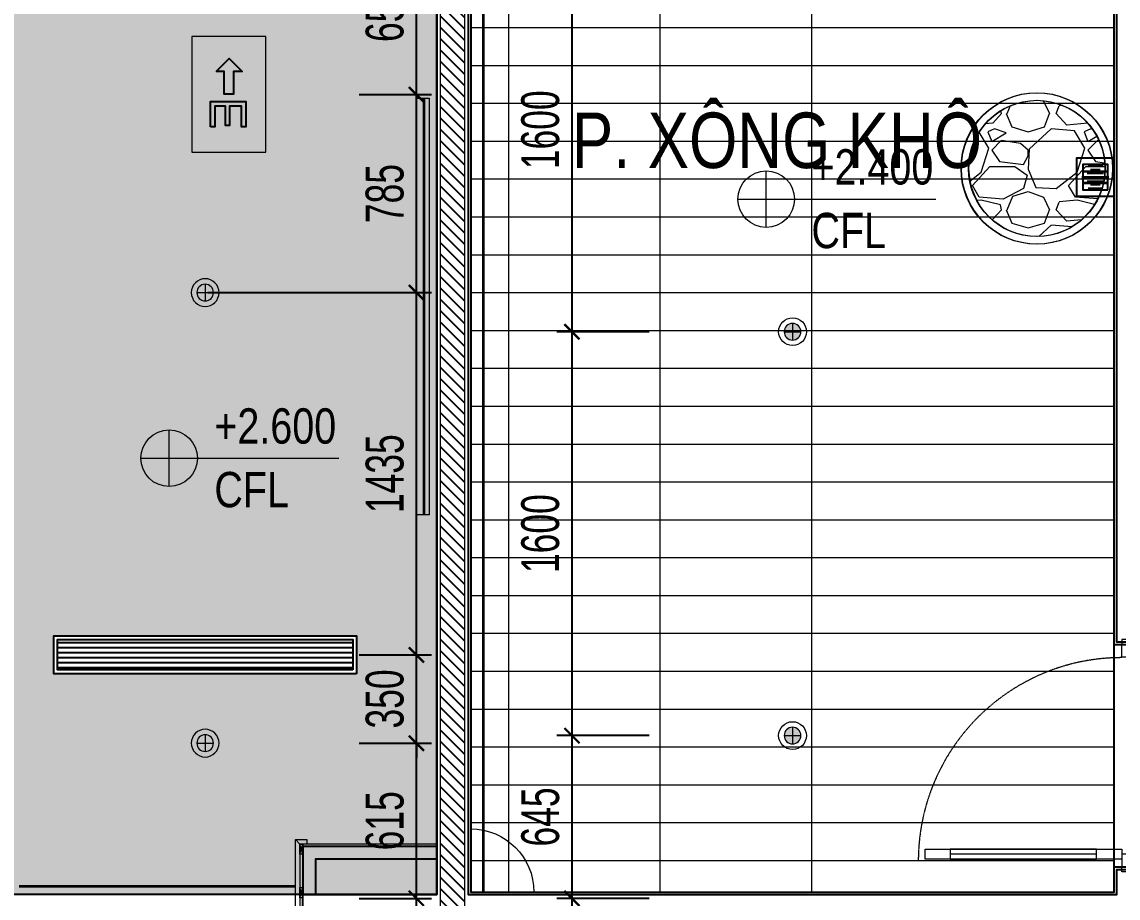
# Model space of a CAD drawing. Header units: millimetres. Extents: x -343543 to 400519, y -115663 to 104219.
# Drawn here: x -238723 to -234379, y 14701 to 18172 of the extents above; entities that cross this region are included whole.
import ezdxf
from ezdxf.enums import TextEntityAlignment as Align

# ---------------------------------------------------------------- set-up
doc = ezdxf.new("R2010")
doc.units = ezdxf.units.MM
for name, pattern in [("$0$02'TUONG Xay$0$HIDDEN", [0.375, 0.25, -0.125]), ('XREF MAT BANG TUONG XAY$0$01.Xref _MB T1$0$HIDDEN', [9.525, 6.35, -3.175]), ('XREF MAT BANG TUONG XAY$0$HIDDEN', [0.375, 0.25, -0.125])]:
    doc.linetypes.add(name, pattern=pattern)
doc.layers.get('0').update_dxf_attribs({"color": 231, "lineweight": 0})
doc.layers.get('DefPoints').update_dxf_attribs({"color": 191})
for name, color, linetype, lineweight in [('A-CLNG', 157, 'Continuous', 25), ('A-FLOR-PRTN', 161, 'Continuous', 9), ('A-PATT', 252, 'Continuous', 9), ('A-SYMBOLS', 10, 'Continuous', 13), ('E-EX', 3, 'Continuous', 25), ('fix lighting', 2, 'Continuous', 5), ('SME-E-LTG-DIM', 55, 'Continuous', 18), ('XREF MAT BANG TUONG XAY$0$$0$A-WALL-INT', 8, 'Continuous', 9), ('XREF MAT BANG TUONG XAY$0$$1$A-TEXT', 8, 'Continuous', 25), ('XREF MAT BANG TUONG XAY$0$01.Xref _MB T1$0$A-DOOR', 8, 'Continuous', 9), ('XREF MAT BANG TUONG XAY$0$01.Xref _MB T1$0$A-FNSH', 8, 'Continuous', 9), ('XREF MAT BANG TUONG XAY$0$01.Xref _MB T1$0$A-HIDD-LO', 8, 'XREF MAT BANG TUONG XAY$0$01.Xref _MB T1$0$HIDDEN', 9), ('XREF MAT BANG TUONG XAY$0$A-WALL-INT', 8, 'Continuous', 9)]:
    doc.layers.add(name, color=color, linetype=linetype, lineweight=lineweight)
for name, color, linetype in [('AC - SAG', 160, 'Continuous'), ('XREF MAT BANG TUONG XAY$0$A-FNSH', 8, 'Continuous'), ('XREF MAT BANG TUONG XAY$0$A-FURN', 8, 'Continuous'), ('XREF MAT BANG TUONG XAY$0$A-FURN @ 50', 8, 'Continuous'), ('XREF MAT BANG TUONG XAY$0$A-FURN @ 75', 8, 'Continuous'), ('XREF MAT BANG TUONG XAY$0$A-HIDD', 8, 'XREF MAT BANG TUONG XAY$0$HIDDEN'), ('XREF MAT BANG TUONG XAY$0$A-PATT', 8, 'Continuous')]:
    doc.layers.add(name, color=color, linetype=linetype)
doc.layers.add('fix lightting red', color=1, linetype='Continuous', lineweight=5, true_color=0xff0000)
doc.layers.add('fix lightting yellow', color=2, linetype='Continuous', lineweight=5, true_color=0xffff00)
doc.styles.add('SM-DIMTEXT', font='SME.shx', dxfattribs={"width": 0.7})
doc.styles.add('VTK _ Arial_2.5 mm', font='arial.ttf', dxfattribs={"width": 0.8, "height": 2.5})
doc.styles.add('XREF MAT BANG TUONG XAY$0$Arial', font='arial.ttf', dxfattribs={"width": 0.8})
doc.dimstyles.new('SDIM-100', dxfattribs={"dimscale": 100, "dimtxt": 2, "dimasz": 0.6, "dimexe": 0.6, "dimexo": 0.2, "dimgap": 0.5, "dimtad": 1, "dimdec": 0, "dimzin": 12, "dimtxsty": 'SM-DIMTEXT', "dimblk": 'ARCHTICK', "dimblk1": 'ARCHTICK', "dimblk2": 'ARCHTICK', "dimcen": 0.12, "dimdle": 0.6, "dimclrd": 7, "dimclre": 8, "dimadec": 0, "dimazin": 3, "dimtfac": 2, "dimtix": 1, "dimtmove": 1, "dimatfit": 3, "dimfxl": 1, "dimtzin": 0, "dimarcsym": 1})

# ---------------------------------------------------------------- blocks, each defined once
blk = doc.blocks.new('*U279')
at = {"layer": 'XREF MAT BANG TUONG XAY$0$A-PATT'}
h = blk.add_hatch(dxfattribs=at)
h.set_pattern_fill('ANSI31', color=8, scale=10)
h.set_pattern_definition([(45, (43311.79, -11178.564), (-22.45064, 22.45064), [])])
h.paths.add_polyline_path([(-38.7, 47.5), (7826.3, 47.5), (7826.3, -47.5), (-38.7, -47.5)])
at = {"layer": 'XREF MAT BANG TUONG XAY$0$A-WALL-INT', "color": 8}
blk.add_lwpolyline([(-38.7, 47.5), (7826.3, 47.5), (7826.3, -47.5), (-38.7, -47.5)], close=True, dxfattribs=at)
blk = doc.blocks.new('*U282')
at = {"color": 8}
blk.add_line((70, 100), (70, 680), dxfattribs=at)
for points in [[(50, 0), (50, 780), (90, 780), (90, 0)], [(50, 100), (90, 100), (90, 680), (50, 680)], [(20, -95), (80, -95), (80, -40), (70, -40), (70, 0), (20, 0)], [(900, -95), (840, -95), (840, -40), (850, -40), (850, 0), (900, 0)]]:
    blk.add_lwpolyline(points, close=True, dxfattribs=at)
at = {"layer": 'XREF MAT BANG TUONG XAY$0$01.Xref _MB T1$0$A-FNSH', "color": 8}
for points in [[(20, -95), (0, -95), (0, 0), (20, 0)], [(900, -95), (920, -95), (920, 0), (900, 0)]]:
    blk.add_lwpolyline(points, close=True, dxfattribs=at)
at = {"layer": 'XREF MAT BANG TUONG XAY$0$01.Xref _MB T1$0$A-HIDD-LO', "color": 8, "ltscale": 0.3}
blk.add_arc((42, 0), 806.7, 360, 90, dxfattribs=at)
blk = doc.blocks.new('XREF MAT BANG TUONG XAY$0$Drain')
at = {"color": 8}
blk.add_lwpolyline([(-1.2, -1.2), (1.2, -1.2), (1.2, 1.2), (-1.2, 1.2)], close=True, dxfattribs=at)
at = {"color": 8, "const_width": 0.16}
for points in [[(-0.365, 0.793), (-0.365, -0.793)], [(0, 0.873), (0, -0.873)], [(0.365, 0.793), (0.365, -0.793)], [(-0.731, 0.478), (-0.731, -0.478)], [(0.731, 0.478), (0.731, -0.478)]]:
    blk.add_lwpolyline(points, dxfattribs=at)
blk = doc.blocks.new('*U3483')
at = {"layer": 'XREF MAT BANG TUONG XAY$0$A-FURN @ 50', "color": 8, "xscale": 41.66666666666667, "yscale": 41.66666666666667, "zscale": 41.66666666666667, "rotation": 90.00000000000001}
blk.add_blockref('XREF MAT BANG TUONG XAY$0$Drain', (28385, 17557), dxfattribs=at)
at = {"layer": 'XREF MAT BANG TUONG XAY$0$A-FURN @ 75', "color": 8, "xscale": 62.50000000000001, "yscale": 62.50000000000001, "zscale": 62.50000000000001, "rotation": 90.00000000000001}
blk.add_blockref('XREF MAT BANG TUONG XAY$0$Drain', (28385, 17557), dxfattribs=at)
blk = doc.blocks.new('XREF MAT BANG NOI THAT')
h = blk.add_hatch()
h.set_pattern_fill('GRAVEL', color=8, scale=15)
h.set_pattern_definition([(228.0127875, (-413533.12, -126211.106), (-3048.0000002, -3428.9999998), [51.25822, -5074.57255]), (184.969741, (-413567.41, -126249.206), (4571.9999982, 381.0000217), [87.9607, -8708.10733]), (132.510447, (-413655.04, -126256.826), (3810.0000016, -4190.9999985), [62.02223, -6140.20842]), (267.273689, (-413803.63, -126352.076), (381.0000008, 7619.99999996), [80.10068, -7929.9656]), (292.833654, (-413807.44, -126432.086), (-1905.00000016, 4571.9999999), [78.54505, -7775.97116]), (357.273689, (-413776.96, -126504.476), (-7619.99999996, 381.0000008), [80.10068, -7929.9656]), (37.6942405, (-413696.95, -126508.286), (-4952.9999998, -3810.0000003), [105.92905, -10486.9673]), (72.2553284, (-413613.13, -126443.516), (2667.0000007, 8381.99999977), [100.00793, -9900.7885]), (121.4295656, (-413582.65, -126348.266), (-3048.0000004, 4952.9999997), [80.37195, -7956.83185]), (175.236358, (-413624.56, -126279.686), (4191, -381.0000007), [91.757, -4496.09054]), (222.3974378, (-413716, -126272.066), (-4571.99999985, -4191.00000016), [118.6617, -11747.51588]), (138.814075, (-413426.44, -126355.886), (-2666.9999998, 2286.0000002), [40.50068, -4009.58487]), (171.4692344, (-413456.92, -126329.216), (4953.0000001, -761.9999991), [77.0523, -7628.19585]), (225, (-413533.12, -126317.79), (-5e-14, -381), [53.8814, -484.93397]), (203.19859, (-413559.79, -126272.066), (1905, 762), [29.0162, -2872.59336]), (291.80141, (-413586.46, -126283.496), (-381, 1143), [41.03484, -2010.71295]), (30.963757, (-413571.22, -126321.596), (1143, 762), [66.64795, -2154.94472]), (161.56505, (-413514.07, -126287.31), (762, -381), [48.19307, -1156.63472]), (16.3895403, (-413807.44, -126283.496), (3810, 1143), [67.5132, -6683.824]), (70.346176, (-413742.67, -126264.446), (-1524.0000001, -4191), [56.63984, -5607.33235]), (293.19859, (-413514.07, -126211.106), (-762, 1905), [58.032, -2843.57754]), (343.6104597, (-413491.21, -126264.446), (-3810.0000001, 1142.9999997), [67.5132, -6683.824]), (339.443955, (-413807.44, -126519.716), (-1905, 762), [65.10528, -3190.16015]), (294.7751406, (-413746.48, -126542.576), (-1905.0000023, 4190.999999), [54.55082, -5400.539]), (66.80141, (-413510.26, -126592.106), (762, 1905), [58.032, -2843.57754]), (17.3540246, (-413487.4, -126538.766), (-4952.9999999, -1524.0000003), [63.8674, -6322.8564]), (69.443955, (-413696.95, -126592.106), (-762, -1905), [32.55264, -3222.7128]), (101.309932, (-413533.12, -126592.11), (-381, 1524), [19.4272, -1923.29924]), (165.963757, (-413536.93, -126573.06), (1143, -381), [78.54506, -1492.3582]), (186.009006, (-413613.13, -126554.006), (3810, 381.0000002), [72.79005, -7206.20473]), (303.690068, (-413571.22, -126355.89), (-381, 762), [54.94858, -1318.76645]), (353.1572266, (-413540.74, -126401.606), (6477.00000004, -761.99999966), [95.9335, -9497.40136]), (60.945396, (-413445.49, -126413.036), (-1524, -2667), [39.22624, -3883.40885]), (90, (-413426.44, -126378.75), (-381, 381), [22.86, -358.14]), (120.256437, (-413620.75, -126542.576), (1523.9999998, -2667.0000001), [52.93004, -5240.09112]), (48.0127875, (-413647.42, -126496.856), (3048.0000003, 3428.9999998), [102.51643, -5023.31433]), (0, (-413578.84, -126420.66), (381, 381), [99.06, -281.94]), (325.3048465, (-413479.78, -126420.656), (3810.0000014, -2666.999998), [60.24143, -5963.8975]), (254.054604, (-413430.25, -126454.946), (-381, -1524), [55.47436, -2718.2475]), (207.6459754, (-413445.49, -126508.286), (-7239.00000027, -3809.9999995), [90.32176, -8941.86966]), (175.4260787, (-413525.5, -126550.196), (-4953, 381), [95.55442, -9459.87697])])
edge = h.paths.add_edge_path()
edge.add_arc((28152.6, 17591.7), 270, 0, 360)
at = {"color": 8}
for points in [[(25910, 19165), (26060, 19165), (26060, 14725), (25910, 14725)], [(26660, 19165), (26060, 19165), (26060, 14725), (26660, 14725)], [(26660, 18615), (27260, 18615), (27260, 14725), (26660, 14725)], [(25745, 17870), (25745, 16220), (25695, 16220), (25695, 17870)]]:
    blk.add_lwpolyline(points, close=True, dxfattribs=at)
for centre, radius in [((28152.6, 17591.7), 300), ((28154.2, 17591.7), 300), ((28152.6, 17591.7), 270), ((28154.2, 17591.7), 270)]:
    blk.add_circle(centre, radius, dxfattribs=at)
blk = doc.blocks.new('01.Xref _MB T1')
at = {"layer": 'XREF MAT BANG TUONG XAY$0$$0$A-WALL-INT', "color": 8}
for points in [[(25232.99202, 14530), (25214.99202, 14512), (25214.99205, 14933.00002), (25232.99205, 14915.00002)], [(25259.99205, 14933.00002), (25259.99205, 14915.00002), (25232.99205, 14915.00002), (25214.99205, 14933.00002)], [(25244.99205, 14875.00002), (25232.99205, 14875.00002), (25232.99205, 14915.00002), (25244.99205, 14915.00002)], [(25774.99895, 14914.99996), (25244.99205, 14914.99996), (25244.99205, 14905.99996), (25774.99895, 14905.99996)], [(25244.99203, 14702.50001), (25232.99203, 14702.50001), (25232.99203, 14742.50001), (25244.99203, 14742.50001)]]:
    blk.add_lwpolyline(points, close=True, dxfattribs=at)
for points in [[(25244.99205, 14875.00002), (25232.99205, 14915.00002)], [(25232.99205, 14875.00002), (25244.99205, 14915.00002)], [(25244.99203, 14702.50001), (25232.99203, 14742.50001)], [(25232.99203, 14702.50001), (25244.99203, 14742.50001)]]:
    blk.add_lwpolyline(points, dxfattribs=at)
at = {"layer": 'XREF MAT BANG TUONG XAY$0$A-FNSH', "color": 8}
for points in [[(25244.99202, 14590), (25244.99202, 14715.0002), (25774.99876, 14714.99978), (25775.00406, 19174.99957), (25501.68818, 19174.99872), (25501.68818, 19509.9993), (25835.00134, 19509.9993), (25835.00135, 19414.99916), (32455.00149, 19415.00765)], [(31620.00137, 15885.00022), (30280.06332, 15884.99914), (30280.06332, 16009.99923), (31380.00126, 16009.9928), (31379.99365, 19085.00042), (31290.01134, 19085.0002), (31290.01134, 19174.99915), (28710.00141, 19174.99903), (28710.00141, 16010.00022), (28804.99193, 16010.00022), (28804.99193, 15885.00022), (28710.00141, 15885.00022), (28710.00141, 15714.99996), (28470.00141, 15714.99996), (28470.00141, 19174.99915), (25900.00141, 19174.99915), (25900.00141, 14714.99999), (28470.00148, 14714.99999), (28470.00141, 14814.99997), (28710.00138, 14814.99997), (28710.00143, 14715.00011), (31620.01073, 14715.00011)], [(31630.00134, 15875.00023), (30270.06332, 15874.99913), (30270.06332, 16019.99929), (31370.00124, 16019.99286), (31369.99367, 19075.0004), (31280.01134, 19075.00017), (31280.01134, 19164.99915), (28720.00141, 19164.99904), (28720.00141, 16020.00022), (28814.99193, 16020.00022), (28814.99193, 15875.00022), (28720.00141, 15875.00022), (28720.00141, 15704.99996), (28460.00141, 15704.99996), (28460.00141, 19164.99915), (25910.00141, 19164.99915), (25910.00141, 14724.99999), (28460.00147, 14724.99999), (28460.00141, 14824.99997), (28720.00137, 14824.99997), (28720.00143, 14725.00011), (31630.01076, 14725.00011)]]:
    blk.add_lwpolyline(points, dxfattribs=at)
at = {"layer": 'XREF MAT BANG TUONG XAY$0$A-FURN', "color": 8}
for points in [[(25774.99899, 14905.99996), (25244.99205, 14905.99996), (25244.99205, 14715.0002)], [(25774.99899, 14855.99996), (25294.99205, 14855.99996), (25294.99205, 14715.0002)]]:
    blk.add_lwpolyline(points, dxfattribs=at)
at = {"layer": 'XREF MAT BANG TUONG XAY$0$A-HIDD', "color": 8, "ltscale": 200, "const_width": 10}
blk.add_lwpolyline([(25214.99203, 14747.50001), (24119.992, 14747.50001)], dxfattribs=at)
at = {"layer": 'XREF MAT BANG TUONG XAY$0$01.Xref _MB T1$0$A-DOOR', "color": 8, "extrusion": (-1.42352e-14, 2.81943e-13, -1), "xscale": -1, "zscale": -1, "rotation": 269.9999623331528}
blk.add_blockref('*U282', (-28490.00005, 14805, 0), dxfattribs=at)
at = {"layer": 'XREF MAT BANG TUONG XAY$0$A-FURN', "color": 8, "rotation": 90.00000000000001}
blk.add_blockref('*U279', (25837.49193, 11363.6983), dxfattribs=at)
at = {"layer": 'XREF MAT BANG TUONG XAY$0$A-FURN', "linetype": 'Continuous'}
blk.add_blockref('*U3483', (0, 0), dxfattribs=at)
at = {"layer": 'XREF MAT BANG TUONG XAY$0$$1$A-TEXT', "color": 8, "style": 'XREF MAT BANG TUONG XAY$0$Arial', "width": 0.8}
blk.add_text('P. XÔNG KHÔ', height=220, dxfattribs=at).set_placement((26310.30946, 17593.23442))
at = {"layer": 'A-PATT', "color": 8}
blk.add_blockref('XREF MAT BANG NOI THAT', (0, 0), dxfattribs=at)
blk = doc.blocks.new('LT10')
for points in [[(0, 0), (-250, 0)], [(0, 0), (0, -250)]]:
    blk.add_lwpolyline(points)
blk.add_arc((0, 0), 250, 180, 270)
blk = doc.blocks.new('DenSanTuongT1Ikigai')
at = {"layer": 'fix lightting red', "linetype": "$0$02'TUONG Xay$0$HIDDEN", "ltscale": 500, "const_width": 10}
blk.add_lwpolyline([(25960, 19165), (25960, 14725)], dxfattribs=at)
at = {"layer": 'fix lightting yellow', "linetype": "$0$02'TUONG Xay$0$HIDDEN", "ltscale": 500, "const_width": 10}
blk.add_lwpolyline([(25725, 17870), (25725, 16220)], dxfattribs=at)
at = {"layer": 'fix lightting red', "xscale": -1.000000000000001, "rotation": 90}
blk.add_blockref('LT10', (25910, 14725), dxfattribs=at)
blk = doc.blocks.new('_ArchTick')
at = {"color": 0, "linetype": 'ByBlock', "const_width": 0.15}
blk.add_lwpolyline([(-0.5, -0.5), (0.5, 0.5)], dxfattribs=at)
blk = doc.blocks.new('*D1150')
at = {"layer": 'DefPoints', "color": 0, "transparency": 16777216}
for p in [(-237406.5, 15315), (-237159.5, 15315), (-237406.5, 14700)]:
    blk.add_point(p, dxfattribs=at)
at = {"layer": 'SME-E-LTG-DIM', "color": 7, "lineweight": -2, "transparency": 16777216}
blk.add_line((-237159.5, 14640), (-237159.5, 15375), dxfattribs=at)
at = {"layer": 'SME-E-LTG-DIM', "color": 8, "lineweight": -2, "transparency": 16777216}
for p, q in [((-237386.5, 15315), (-237099.5, 15315)), ((-237386.5, 14700), (-237099.5, 14700))]:
    blk.add_line(p, q, dxfattribs=at)
at = {"layer": 'SME-E-LTG-DIM', "color": 7, "lineweight": -2, "transparency": 16777216, "xscale": 60, "yscale": 60, "zscale": 60}
for p, rotation in [((-237159.5, 15315), 90), ((-237159.5, 14700), 270)]:
    blk.add_blockref('_ArchTick', p, dxfattribs=dict(at, rotation=rotation))
at = {"layer": 'SME-E-LTG-DIM', "color": 0, "transparency": 16777216, "insert": (-237284.5, 15007.5), "char_height": 150, "attachment_point": 5, "rotation": 90, "style": 'SM-DIMTEXT'}
blk.add_mtext('615', dxfattribs=at)
blk = doc.blocks.new('*D1151')
at = {"layer": 'DefPoints', "color": 0, "transparency": 16777216}
for p in [(-237406.5, 15665), (-237159.5, 15665), (-237406.5, 15315)]:
    blk.add_point(p, dxfattribs=at)
at = {"layer": 'SME-E-LTG-DIM', "color": 7, "lineweight": -2, "transparency": 16777216}
for p, q in [((-237159.5, 15665), (-237159.5, 15725)), ((-237159.5, 15315), (-237159.5, 15665)), ((-237159.5, 15315), (-237159.5, 15255))]:
    blk.add_line(p, q, dxfattribs=at)
at = {"layer": 'SME-E-LTG-DIM', "color": 8, "lineweight": -2, "transparency": 16777216}
for p, q in [((-237386.5, 15665), (-237099.5, 15665)), ((-237386.5, 15315), (-237099.5, 15315))]:
    blk.add_line(p, q, dxfattribs=at)
at = {"layer": 'SME-E-LTG-DIM', "color": 7, "lineweight": -2, "transparency": 16777216, "xscale": 60, "yscale": 60, "zscale": 60}
for p, rotation in [((-237159.5, 15665), 270), ((-237159.5, 15315), 90)]:
    blk.add_blockref('_ArchTick', p, dxfattribs=dict(at, rotation=rotation))
at = {"layer": 'SME-E-LTG-DIM', "color": 0, "transparency": 16777216, "insert": (-237284.5, 15490), "char_height": 150, "attachment_point": 5, "rotation": 90, "style": 'SM-DIMTEXT'}
blk.add_mtext('350', dxfattribs=at)
blk = doc.blocks.new('*D1152')
at = {"layer": 'DefPoints', "color": 0, "transparency": 16777216}
for p in [(-238006.5, 17100), (-237159.5, 17100), (-237406.5, 15665)]:
    blk.add_point(p, dxfattribs=at)
at = {"layer": 'SME-E-LTG-DIM', "color": 7, "lineweight": -2, "transparency": 16777216}
blk.add_line((-237159.5, 15605), (-237159.5, 17160), dxfattribs=at)
at = {"layer": 'SME-E-LTG-DIM', "color": 8, "lineweight": -2, "transparency": 16777216}
for p, q in [((-237986.5, 17100), (-237099.5, 17100)), ((-237386.5, 15665), (-237099.5, 15665))]:
    blk.add_line(p, q, dxfattribs=at)
at = {"layer": 'SME-E-LTG-DIM', "color": 7, "lineweight": -2, "transparency": 16777216, "xscale": 60, "yscale": 60, "zscale": 60}
for p, rotation in [((-237159.5, 17100), 90), ((-237159.5, 15665), 270)]:
    blk.add_blockref('_ArchTick', p, dxfattribs=dict(at, rotation=rotation))
at = {"layer": 'SME-E-LTG-DIM', "color": 0, "transparency": 16777216, "insert": (-237284.5, 16382.5), "char_height": 150, "attachment_point": 5, "rotation": 90, "style": 'SM-DIMTEXT'}
blk.add_mtext('1435', dxfattribs=at)
blk = doc.blocks.new('*D1153')
at = {"layer": 'DefPoints', "color": 0, "transparency": 16777216}
for p in [(-237406.5, 17884.5), (-237159.5, 17884.5), (-237406.5, 17100)]:
    blk.add_point(p, dxfattribs=at)
at = {"layer": 'SME-E-LTG-DIM', "color": 7, "lineweight": -2, "transparency": 16777216}
blk.add_line((-237159.5, 17040), (-237159.5, 17944.5), dxfattribs=at)
at = {"layer": 'SME-E-LTG-DIM', "color": 8, "lineweight": -2, "transparency": 16777216}
for p, q in [((-237386.5, 17884.5), (-237099.5, 17884.5)), ((-237386.5, 17100), (-237099.5, 17100))]:
    blk.add_line(p, q, dxfattribs=at)
at = {"layer": 'SME-E-LTG-DIM', "color": 7, "lineweight": -2, "transparency": 16777216, "xscale": 60, "yscale": 60, "zscale": 60}
for p, rotation in [((-237159.5, 17884.5), 90), ((-237159.5, 17100), 270)]:
    blk.add_blockref('_ArchTick', p, dxfattribs=dict(at, rotation=rotation))
at = {"layer": 'SME-E-LTG-DIM', "color": 0, "transparency": 16777216, "insert": (-237284.5, 17492.3), "char_height": 150, "attachment_point": 5, "rotation": 90, "style": 'SM-DIMTEXT'}
blk.add_mtext('785', dxfattribs=at)
blk = doc.blocks.new('*D1154')
at = {"layer": 'DefPoints', "color": 0, "transparency": 16777216}
for p in [(-237406.5, 18535), (-237159.5, 18535), (-237406.5, 17884.5)]:
    blk.add_point(p, dxfattribs=at)
at = {"layer": 'SME-E-LTG-DIM', "color": 7, "lineweight": -2, "transparency": 16777216}
blk.add_line((-237159.5, 17824.5), (-237159.5, 18595), dxfattribs=at)
at = {"layer": 'SME-E-LTG-DIM', "color": 8, "lineweight": -2, "transparency": 16777216}
for p, q in [((-237386.5, 18535), (-237099.5, 18535)), ((-237386.5, 17884.5), (-237099.5, 17884.5))]:
    blk.add_line(p, q, dxfattribs=at)
at = {"layer": 'SME-E-LTG-DIM', "color": 7, "lineweight": -2, "transparency": 16777216, "xscale": 60, "yscale": 60, "zscale": 60}
for p, rotation in [((-237159.5, 18535), 90), ((-237159.5, 17884.5), 270)]:
    blk.add_blockref('_ArchTick', p, dxfattribs=dict(at, rotation=rotation))
at = {"layer": 'SME-E-LTG-DIM', "color": 0, "transparency": 16777216, "insert": (-237284.5, 18209.8), "char_height": 150, "attachment_point": 5, "rotation": 90, "style": 'SM-DIMTEXT'}
blk.add_mtext('650', dxfattribs=at)
blk = doc.blocks.new('*D1204')
at = {"layer": 'DefPoints', "color": 0, "transparency": 16777216}
for p in [(-236217.6, 18545), (-236543.1, 16945), (-236217.6, 16945)]:
    blk.add_point(p, dxfattribs=at)
at = {"layer": 'SME-E-LTG-DIM', "color": 7, "lineweight": -2, "transparency": 16777216}
blk.add_line((-236543.1, 18605), (-236543.1, 16885), dxfattribs=at)
at = {"layer": 'SME-E-LTG-DIM', "color": 8, "lineweight": -2, "transparency": 16777216}
for p, q in [((-236237.6, 18545), (-236603.1, 18545)), ((-236237.6, 16945), (-236603.1, 16945))]:
    blk.add_line(p, q, dxfattribs=at)
at = {"layer": 'SME-E-LTG-DIM', "color": 7, "lineweight": -2, "transparency": 16777216, "xscale": 60, "yscale": 60, "zscale": 60}
for p, rotation in [((-236543.1, 18545), 90), ((-236543.1, 16945), 270)]:
    blk.add_blockref('_ArchTick', p, dxfattribs=dict(at, rotation=rotation))
at = {"layer": 'SME-E-LTG-DIM', "color": 0, "transparency": 16777216, "insert": (-236668.1, 17745), "char_height": 150, "attachment_point": 5, "rotation": 90, "style": 'SM-DIMTEXT'}
blk.add_mtext('1600', dxfattribs=at)
blk = doc.blocks.new('*D1205')
at = {"layer": 'DefPoints', "color": 0, "transparency": 16777216}
for p in [(-236217.6, 16945), (-236543.1, 15345), (-236217.6, 15345)]:
    blk.add_point(p, dxfattribs=at)
at = {"layer": 'SME-E-LTG-DIM', "color": 7, "lineweight": -2, "transparency": 16777216}
blk.add_line((-236543.1, 17005), (-236543.1, 15285), dxfattribs=at)
at = {"layer": 'SME-E-LTG-DIM', "color": 8, "lineweight": -2, "transparency": 16777216}
for p, q in [((-236237.6, 16945), (-236603.1, 16945)), ((-236237.6, 15345), (-236603.1, 15345))]:
    blk.add_line(p, q, dxfattribs=at)
at = {"layer": 'SME-E-LTG-DIM', "color": 7, "lineweight": -2, "transparency": 16777216, "xscale": 60, "yscale": 60, "zscale": 60}
for p, rotation in [((-236543.1, 16945), 90), ((-236543.1, 15345), 270)]:
    blk.add_blockref('_ArchTick', p, dxfattribs=dict(at, rotation=rotation))
at = {"layer": 'SME-E-LTG-DIM', "color": 0, "transparency": 16777216, "insert": (-236668.1, 16145), "char_height": 150, "attachment_point": 5, "rotation": 90, "style": 'SM-DIMTEXT'}
blk.add_mtext('1600', dxfattribs=at)
blk = doc.blocks.new('*D1206')
at = {"layer": 'DefPoints', "color": 0, "transparency": 16777216}
for p in [(-236217.6, 15345), (-236543.1, 14700), (-236217.6, 14700)]:
    blk.add_point(p, dxfattribs=at)
at = {"layer": 'SME-E-LTG-DIM', "color": 7, "lineweight": -2, "transparency": 16777216}
blk.add_line((-236543.1, 15405), (-236543.1, 14640), dxfattribs=at)
at = {"layer": 'SME-E-LTG-DIM', "color": 8, "lineweight": -2, "transparency": 16777216}
for p, q in [((-236237.6, 15345), (-236603.1, 15345)), ((-236237.6, 14700), (-236603.1, 14700))]:
    blk.add_line(p, q, dxfattribs=at)
at = {"layer": 'SME-E-LTG-DIM', "color": 7, "lineweight": -2, "transparency": 16777216, "xscale": 60, "yscale": 60, "zscale": 60}
for p, rotation in [((-236543.1, 15345), 90), ((-236543.1, 14700), 270)]:
    blk.add_blockref('_ArchTick', p, dxfattribs=dict(at, rotation=rotation))
at = {"layer": 'SME-E-LTG-DIM', "color": 0, "transparency": 16777216, "insert": (-236668.1, 15022.5), "char_height": 150, "attachment_point": 5, "rotation": 90, "style": 'SM-DIMTEXT'}
blk.add_mtext('645', dxfattribs=at)
blk = doc.blocks.new('ĐÈN EXIT CHỈ HƯỚNG')
at = {"lineweight": 9}
h = blk.add_hatch(color=256, dxfattribs=at)
h.paths.add_polyline_path([(-17.9, -64.8), (78.3, -64.8), (78.3, -49.1), (-0.3, -49.1), (-0.3, -8.2), (73.3, -8.2), (73.3, 7.3), (-0.3, 7.3), (-0.3, 52.7), (78.3, 52.7), (78.3, 68.3), (-17.9, 68.3)])
h.paths.add_polyline_path([(-130.5, -43.1), (-130.6, -12.8), (-44.6, -12.8), (-44.6, 21.7), (-130.6, 21.7), (-130.6, 55.2), (-179.6, 6.1)])
blk.add_line((-44.6, 21.7), (-44.6, -12.8))
at = {"lineweight": 15, "flags": 128}
blk.add_lwpolyline([(173.2, -135.6), (173.2, 144.4), (-262.4, 144.4), (-262.4, -135.6)], close=True, dxfattribs=at)
at = {"flags": 128}
for points in [[(-130.6, -43), (-179.6, 6.1), (-130.6, 55.2), (-130.6, 21.7), (-44.6, 21.7), (-44.6, -12.8), (-130.6, -12.8)], [(78.3, -64.8), (-17.9, -64.8), (-17.9, 68.3), (78.3, 68.3), (78.3, 52.7), (-0.3, 52.7), (-0.3, 7.3), (73.3, 7.3), (73.3, -8.2), (-0.3, -8.2), (-0.3, -49.1), (78.3, -49.1)]]:
    blk.add_lwpolyline(points, close=True, dxfattribs=at)
blk = doc.blocks.new('Exit su co')
at = {"layer": 'E-EX', "color": 3, "true_color": 0x00ff00, "xscale": 1.050000000000056, "yscale": 1.050000000000056, "zscale": 1.050000000000056, "rotation": 270}
blk.add_blockref('ĐÈN EXIT CHỈ HƯỚNG', (24946.7, 17841.2), dxfattribs=at)
blk = doc.blocks.new('A$C1bd1283e')
at = {"color": 0, "linetype": 'ByBlock'}
for p, q in [((-11.7, -11.7), (11.7, 11.7)), ((-11.7, 11.7), (11.7, -11.7))]:
    blk.add_line(p, q, dxfattribs=at)
for radius, start, end in [(27.5, 315, 135), (27.5, 135, 315), (16.5, 135, 315), (16.5, 315, 135)]:
    blk.add_arc((0, 0), radius, start, end, dxfattribs=at)
blk = doc.blocks.new('A$C9c5a61fb')
blk.add_wipeout([(75, 600), (-75, 600), (-75, -600), (75, -600)]).dxf.layer = 'DefPoints'
at = {"linetype": 'Continuous'}
h = blk.add_hatch(dxfattribs=at)
h.set_pattern_fill('_USER', color=8, scale=20, angle=90, style=0, pattern_type=0)
h.set_pattern_definition([(90, (-62114.142, -4511.657), (-20, 1e-15), [])])
h.paths.add_polyline_path([(60, 585), (60, -585), (-60, -585), (-60, 585)])
at = {"color": 8, "linetype": 'Continuous'}
blk.add_lwpolyline([(75, 600), (75, -600), (-75, -600), (-75, 600)], close=True, dxfattribs=at)
at = {"linetype": 'Continuous'}
blk.add_lwpolyline([(60, 585), (60, -585), (-60, -585), (-60, 585)], close=True, dxfattribs=at)
blk = doc.blocks.new('XR-TRAN_SANH$0$A$C896e62ca')
at = {"layer": 'A-PATT', "true_color": 0x848484}
h = blk.add_hatch(color=252, dxfattribs=at)
h.dxf.hatch_style = 1
edge = h.paths.add_edge_path()
edge.add_arc((0, 0), 33, 0, 360)
at = {"color": 0, "linetype": 'ByBlock'}
for p, q in [((33, 0), (-33, 0)), ((0, 33), (0, -33))]:
    blk.add_line(p, q, dxfattribs=at)
blk.add_circle((0, 0), 33, dxfattribs=at)
for start, end in [(90, 270), (270, 90)]:
    blk.add_arc((0, 0), 55, start, end, dxfattribs=at)
blk = doc.blocks.new('*U1475')
blk.add_line((-2, 0), (12, 0))
blk.add_lwpolyline([(0, -2), (0, 2)])
at = {"layer": 'A-SYMBOLS'}
blk.add_circle((0, 0), 2, dxfattribs=at)
at = {"color": 7, "style": 'VTK _ Arial_2.5 mm', "width": 0.8, "flags": 4}
blk.add_attdef('FINISHFLOORLEVEL', text='', height=2.5, dxfattribs=at).set_placement((3.2, 3.532), align=Align.TOP_LEFT)
blk.add_attdef('NAMEOFLEVEL', (3.2, -3.468), '', height=2.5, dxfattribs=at)

msp = doc.modelspace()

# ---------------------------------------------------------------- block references
at = {"layer": 'A-SYMBOLS'}
msp.add_blockref('01.Xref _MB T1', (-262854, 0), dxfattribs=at)

# ---------------------------------------------------------------- next in the draw order: hatches: boundary and pattern name
at = {"layer": 'A-PATT'}
h = msp.add_hatch(dxfattribs=at)
h.set_pattern_fill('DOTS', color=256, scale=25)
h.set_pattern_definition([(0, (-262854.025, -1e-05), (19.84375, 39.6875), [0, -39.6875])])
h.paths.add_polyline_path([(-248629, 19175), (-246774, 19175), (-246774, 15115), (-238934, 15115), (-238934, 19175), (-237079, 19175), (-237079, 14715), (-248629, 14715)])
h.paths.add_polyline_path([(-246444, 19385), (-239264, 19385), (-239264, 19085), (-246444, 19085)])
h = msp.add_hatch(dxfattribs=at)
h.set_pattern_fill('_USER', color=256, scale=150, pattern_type=0)
h.set_pattern_definition([(0, (-262854.02, -1e-05), (0, 150), [])])
h.paths.add_polyline_path([(-234394, 19165), (-236944, 19165), (-236944, 14725), (-234394, 14725)])

# ---------------------------------------------------------------- next in the draw order: linework, layer by layer
at = {"layer": 'A-CLNG', "color": 251}
for points in [[(-248629, 19175), (-246774, 19175), (-246774, 15115), (-238934, 15115), (-238934, 19175), (-237079, 19175), (-237079, 14715), (-248629, 14715)], [(-234394, 19165), (-236944, 19165), (-236944, 14725), (-234394, 14725)]]:
    msp.add_lwpolyline(points, close=True, dxfattribs=at)

# ---------------------------------------------------------------- next in the draw order: block references
at = {"layer": 'fix lighting'}
msp.add_blockref('Exit su co', (-262854, -2.5), dxfattribs=at)
at = {"layer": 'fix lighting', "xscale": 2, "yscale": 2, "zscale": 2, "rotation": 315}
for p in [(-237996.5, 17100), (-237996.5, 15315)]:
    msp.add_blockref('A$C1bd1283e', p, dxfattribs=at)
at = {"layer": 'fix lighting', "xscale": -1}
for p in [(-235669, 16945), (-235669, 15345)]:
    msp.add_blockref('XR-TRAN_SANH$0$A$C896e62ca', p, dxfattribs=at)

# ---------------------------------------------------------------- next in the draw order: block references
at = {"layer": 'AC - SAG', "rotation": 270}
msp.add_blockref('A$C9c5a61fb', (-237996.5, 15665), dxfattribs=at)

# ---------------------------------------------------------------- next in the draw order: block references
at = {"layer": 'A-FLOR-PRTN'}
msp.add_blockref('DenSanTuongT1Ikigai', (-262854, 0), dxfattribs=at)

# ---------------------------------------------------------------- next in the draw order: block references
at = {"layer": 'A-SYMBOLS'}
ref = msp.add_blockref('*U1475', (-235773.2, 17470.2), dxfattribs=dict(at, xscale=56, yscale=56, zscale=56))
ref.add_attrib('FINISHFLOORLEVEL', '+2.400', dxfattribs={"layer": '0', "color": 7, "height": 140, "style": 'VTK _ Arial_2.5 mm', "width": 0.8}).set_placement((-235594, 17668), align=Align.TOP_LEFT)
ref.add_attrib('NAMEOFLEVEL', 'CFL', (-235594, 17276), dxfattribs={"layer": '0', "color": 7, "height": 140, "style": 'VTK _ Arial_2.5 mm', "width": 0.8})
ref = msp.add_blockref('*U1475', (-238139.3, 16443.6), dxfattribs=dict(at, xscale=56, yscale=56, zscale=56))
ref.add_attrib('FINISHFLOORLEVEL', '+2.600', dxfattribs={"layer": '0', "color": 7, "height": 140, "style": 'VTK _ Arial_2.5 mm', "width": 0.8}).set_placement((-237960.1, 16641.5), align=Align.TOP_LEFT)
ref.add_attrib('NAMEOFLEVEL', 'CFL', (-237960.1, 16249.5), dxfattribs={"layer": '0', "color": 7, "height": 140, "style": 'VTK _ Arial_2.5 mm', "width": 0.8})

# ---------------------------------------------------------------- next in the draw order: dimensions: what is measured, and where the dimension line sits
at = {"layer": 'SME-E-LTG-DIM'}
for base, p1, p2, picture, middle in [((-237159.5388, 18534.9989), (-237406.5327, 17884.535), (-237406.5327, 18534.9989), '*D1154', (-237284.5388, 18209.767)), ((-236543.1, 16945), (-236217.6, 18545), (-236217.6, 16945), '*D1204', (-236668.1, 17745)), ((-237159.5388, 17884.535), (-237406.5327, 17099.9989), (-237406.5327, 17884.535), '*D1153', (-237284.5388, 17492.267)), ((-237159.5, 17100), (-237406.5, 15665), (-238006.5, 17100), '*D1152', (-237284.5, 16382.5)), ((-236543.1, 15345), (-236217.6, 16945), (-236217.6, 15345), '*D1205', (-236668.1, 16145)), ((-237159.5, 15665), (-237406.5, 15315), (-237406.5, 15665), '*D1151', (-237284.5, 15490)), ((-236543.1, 14700), (-236217.6, 15345), (-236217.6, 14700), '*D1206', (-236668.1, 15022.5)), ((-237159.5, 15315), (-237406.5, 14700), (-237406.5, 15315), '*D1150', (-237284.5, 15007.5))]:
    dim = msp.add_linear_dim(base=base, p1=p1, p2=p2, angle=90, dimstyle='SDIM-100', override={"dimtxt": 1.5, "dimtfill": 0}, dxfattribs=at)
    dim.commit()
    dim.dimension.update_dxf_attribs({"geometry": picture, "text_midpoint": middle})

doc.saveas('drawing.dxf')
